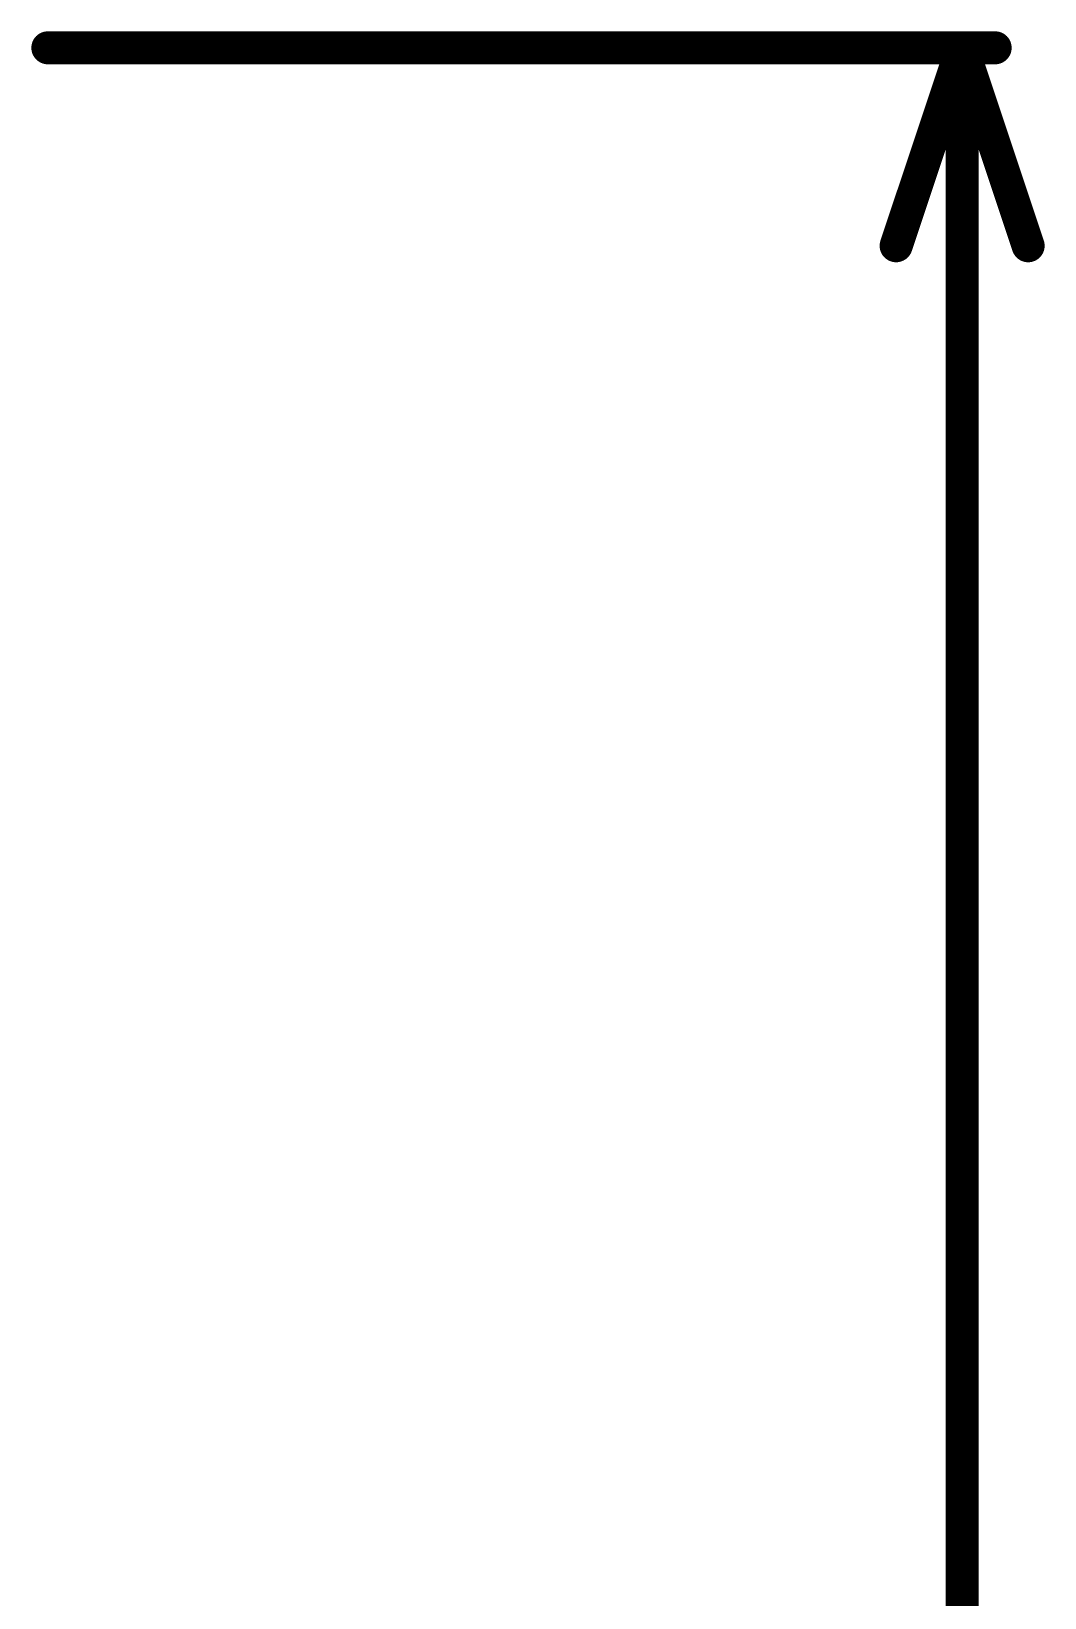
# Model space of a CAD drawing. Header units: inches. Extents: x -1.9 to 9.4, y 0 to 6.7.
# Drawn here: x 1.3013 to 1.6083, y 2.9161 to 3.3908 of the extents above; entities that cross this region are included whole.
import ezdxf

# ---------------------------------------------------------------- set-up
doc = ezdxf.new("R2010")
doc.units = ezdxf.units.IN
doc.header["$MEASUREMENT"] = 0
doc.layers.add('Dimensions', color=6, linetype='Continuous')

msp = doc.modelspace()

# ---------------------------------------------------------------- linework, layer by layer
at = {"layer": 'Dimensions'}
for points in [[(1.30634, 3.38583, 0.01, 0.01, 0), (1.59334, 3.38583, 0.01, 0.01, 0)], [(1.56334, 3.32583, 0.01, 0.01, 0), (1.58334, 3.38583, 0.01, 0.01, 0)], [(1.58334, 3.38583, 0.01, 0.01, 0), (1.60334, 3.32583, 0.01, 0.01, 0)], [(1.58334, 2.3677, 0.01, 0.01, 0), (1.58334, 3.38583, 0.01, 0.01, 0)]]:
    msp.add_lwpolyline(points, format="xyseb", dxfattribs=at)
for points in [[(1.30384, 3.38583, 0.005, 0.005, 1), (1.30884, 3.38583, 0.005, 0.005, 1)], [(1.58084, 3.38583, 0.005, 0.005, 1), (1.58584, 3.38583, 0.005, 0.005, 1)], [(1.58084, 3.38583, 0.005, 0.005, 1), (1.58584, 3.38583, 0.005, 0.005, 1)], [(1.58084, 3.38583, 0.005, 0.005, 1), (1.58584, 3.38583, 0.005, 0.005, 1)], [(1.59084, 3.38583, 0.005, 0.005, 1), (1.59584, 3.38583, 0.005, 0.005, 1)], [(1.56084, 3.32583, 0.005, 0.005, 1), (1.56584, 3.32583, 0.005, 0.005, 1)], [(1.60084, 3.32583, 0.005, 0.005, 1), (1.60584, 3.32583, 0.005, 0.005, 1)]]:
    msp.add_lwpolyline(points, format="xyseb", close=True, dxfattribs=at)

doc.saveas('drawing.dxf')
